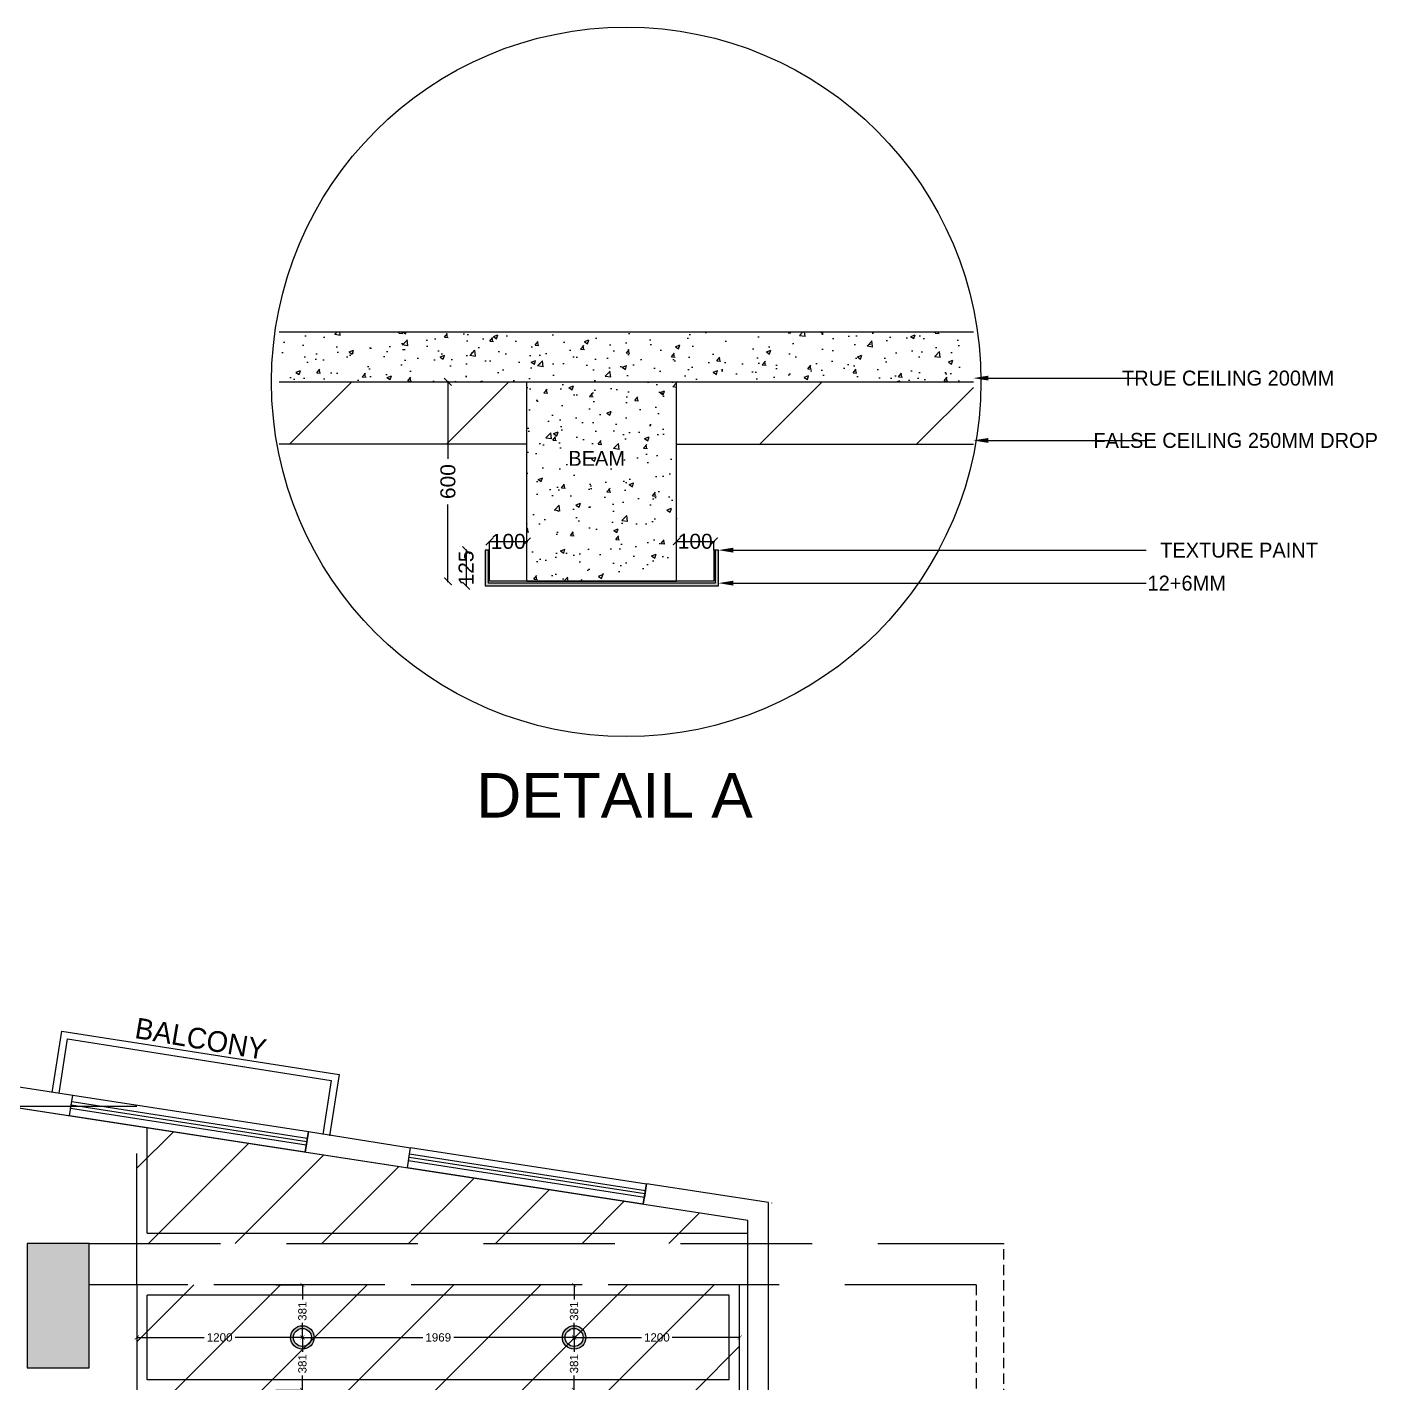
# Model space of a CAD drawing. Header units: millimetres. Extents: x 1464389 to 1998638, y -29162 to 256806.
# Drawn here: x 1724125 to 1733908, y 211947 to 221773 of the extents above; entities that cross this region are included whole.
import ezdxf
from ezdxf import colors
from ezdxf.entities.mleader import LeaderData, LeaderLine
from ezdxf.math import Vec2, Vec3

# ---------------------------------------------------------------- set-up
doc = ezdxf.new("R2010")
doc.units = ezdxf.units.MM
doc.header["$LTSCALE"] = 15
doc.header["$PDMODE"] = 35
doc.linetypes.add('DASHED2', pattern=[0.375, 0.25, -0.125])
doc.linetypes.add('HIDDEN', pattern=[9.525, 6.35, -3.175])
doc.layers.get('0').update_dxf_attribs({"lineweight": 5})
for name, color, linetype in [('A-TEXT', 4, 'Continuous'), ('A-WNDW', 4, 'Continuous'), ('COLUMN', 14, 'Continuous'), ('GFC Walls', 14, 'Continuous'), ('Layer 1', 7, 'Continuous'), ('S-beamline-7', 8, 'HIDDEN'), ('S-col-3', 3, 'Continuous'), ('S-rcshd-252', 252, 'Continuous'), ('Text', 250, 'Continuous')]:
    doc.layers.add(name, color=color, linetype=linetype)
doc.layers.add('dimension', color=1, linetype='Continuous', lineweight=25)
doc.layers.add('Hatch', color=252, linetype='Continuous', lineweight=15)
doc.layers.add('TEXTS', color=7, linetype='Continuous', true_color=0x636466)
doc.styles.add('ARIAL', font='arial.ttf')
doc.dimstyles.new('SC-25', dxfattribs={"dimtxt": 60, "dimasz": 30, "dimexe": 0, "dimexo": 0, "dimgap": 25, "dimtad": 0, "dimdec": 0, "dimzin": 0, "dimdsep": 46, "dimtxsty": 'ARIAL', "dimblk": 'ARCHTICK', "dimcen": 0.09, "dimdle": 3, "dimclrd": 251, "dimclre": 251, "dimclrt": 1, "dimadec": 0, "dimazin": 0, "dimtfac": 1, "dimtdec": 0, "dimtofl": 0, "dimtmove": 0, "dimatfit": 2, "dimfxl": 100, "dimtolj": 1, "dimtzin": 0, "dimarcsym": 0})
pattern_1 = [(45, (882263.97, 177990.95), (-314.30896, 314.30896), [])]
pattern_2 = [(50, (8320.16, -4834.15), (182.18467, -15.939086), [19.05, -209.55]), (355, (8320.16, -4834.15), (-35.24342, 191.056845), [15.24, -167.640584]), (100.451445, (8335.34, -4835.48), (146.941247, 175.117752), [16.19001, -178.090245]), (46.1842, (8320.16, -4783.35), (271.07904, -42.04233), [28.575, -314.325]), (96.635558, (8342.75, -4786.85), (237.404134, 247.426125), [24.28502, -267.13561]), (351.18415, (8320.16, -4783.35), (237.40413, 247.426125), [22.85997, -251.45973]), (21, (8345.56, -4796.05), (151.614391, -102.265198), [19.05, -209.55]), (326, (8345.56, -4796.05), (61.80203, 184.187966), [15.24, -167.64]), (71.451445, (8358.19, -4804.57), (213.41642, 81.92277), [16.19001, -178.089938]), (37.5, (8320.156, -4834.15), (3.0886033, 84.555039), [0, -165.608, 0, -170.18, 0, -168.275]), (7.5, (8320.16, -4834.15), (66.8196625, 100.180575), [0, -97.028, 0, -161.798, 0, -64.135]), (327.5, (8263.514, -4834.15), (135.590595, -5.728744), [0, -63.5, 0, -198.12, 0, -262.89]), (317.5, (8238.11, -4834.15), (148.129181, 25.426491), [0, -82.55, 0, -131.572, 0, -186.69])]

# ---------------------------------------------------------------- blocks, each defined once
blk = doc.blocks.new('C')
at = {"layer": 'S-rcshd-252'}
h = blk.add_hatch(color=1, dxfattribs=at)
h.dxf.hatch_style = 1
h.paths.add_polyline_path([(2188410.8, 910773.9), (2187960.8, 910773.9), (2187960.8, 909873.9), (2188260.8, 909873.9), (2188410.8, 909873.9)])
h.paths.add_polyline_path([(2188410.8, 899640.6), (2188260.8, 899640.6), (2187960.8, 899640.6), (2187960.8, 898740.6), (2188410.8, 898740.6)])
h.paths.add_polyline_path([(2188710.8, 896750.2), (2187960.8, 896750.2), (2187960.8, 896550.3), (2188710.8, 896550.3)])
h.paths.add_polyline_path([(2193256.1, 899640.7), (2192781.1, 899640.7), (2192781.1, 898685.7), (2193256.1, 898685.7)])
h.paths.add_polyline_path([(2193196.1, 896750.3), (2193134.9, 896750.3), (2193134.9, 896550.3), (2193196.1, 896550.3)])
h.paths.add_polyline_path([(2193346.1, 896613.9), (2193196.1, 896613.9), (2193196.1, 896550.3), (2193346.1, 896550.3)])
h.paths.add_polyline_path([(2193736.1, 896750.3), (2193196.1, 896750.3), (2193196.1, 896613.9), (2193736.1, 896613.9)])
h.paths.add_polyline_path([(2193886.1, 896613.9), (2193736.1, 896613.9), (2193346.1, 896613.9), (2193346.1, 896550.3), (2193886.1, 896550.3)])
h.paths.add_polyline_path([(2193886.1, 896750.3), (2193736.1, 896750.3), (2193736.1, 896613.9), (2193886.1, 896613.9)])
h.paths.add_polyline_path([(2198475.1, 899035.7), (2198000.1, 899035.7), (2198000.1, 898722.4), (2198475.1, 898720.3)])
h.paths.add_polyline_path([(2198475.1, 899650.7), (2198000.1, 899650.7), (2198000.1, 899035.7), (2198475.1, 899035.7)])
h.paths.add_polyline_path([(2203030.1, 897189.7), (2202880.1, 897189.7), (2202880.1, 896750.3), (2203030.1, 896750.3)])
h.paths.add_polyline_path([(2203145.1, 897189.7), (2203030.1, 897189.7), (2203030.1, 896750.3), (2203145.1, 896750.3)])
h.paths.add_polyline_path([(2203145.1, 896750.3), (2203030.1, 896750.3), (2203030.1, 896550.3), (2203145.1, 896550.3)])
h.paths.add_polyline_path([(2203030.1, 896750.3), (2202880.1, 896750.3), (2202880.1, 896550.3), (2203030.1, 896550.3)])
h.paths.add_polyline_path([(2203030.1, 896550.3), (2202880.1, 896550.3), (2202880.1, 896519.7), (2203030.1, 896519.7)])
h.paths.add_polyline_path([(2203145.1, 896550.3), (2203030.1, 896550.3), (2203030.1, 896519.7), (2203145.1, 896519.7)])
h.paths.add_polyline_path([(2208039.1, 896750.3), (2207774.1, 896750.3), (2207774.1, 896550.3), (2208039.1, 896550.3)])
h.paths.add_polyline_path([(2208039.1, 897189.7), (2207774.1, 897189.7), (2207774.1, 896750.3), (2208039.1, 896750.3)])
h.paths.add_polyline_path([(2208039.1, 896550.3), (2207774.1, 896550.3), (2207774.1, 896519.7), (2208039.1, 896519.7)])
h.paths.add_polyline_path([(2208039.1, 901490.7), (2207774.1, 901490.7), (2207774.1, 900690.7), (2208039.1, 900690.7)])
h.paths.add_polyline_path([(2208039.1, 905637.7), (2207694.1, 905637.7), (2207694.1, 904837.7), (2208039.1, 904837.7)])
h.paths.add_polyline_path([(2208039.1, 909711.8), (2207694.1, 909711.7), (2207694.1, 908911.8), (2208039.1, 908911.8)])
h.paths.add_polyline_path([(2203059.9, 910773.9), (2202609.9, 910773.9), (2202609.9, 909873.9), (2203059.9, 909873.9)])
h.paths.add_polyline_path([(2198475.1, 910773.9), (2198025.1, 910773.9), (2198025.1, 909873.9), (2198475.1, 909873.9)])
h.paths.add_polyline_path([(2193259.9, 910773.9), (2192809.9, 910773.9), (2192809.9, 909873.9), (2193259.9, 909873.9)])
at = {"layer": 'S-col-3', "color": 1, "lineweight": -3, "ltscale": 0.15}
blk.add_lwpolyline([(2202609.9, 909873.9), (2203059.9, 909873.9), (2203059.9, 910773.9), (2202609.9, 910773.9)], close=True, dxfattribs=at)
blk = doc.blocks.new('3rd floor beam')
at = {"layer": 'GFC Walls', "color": 252, "linetype": 'DASHED2', "ltscale": 20, "true_color": 0x939598}
for points in [[(2205673.3, 735816.4), (2205673.3, 750220.6)], [(2205473.3, 749920.6), (2205473.3, 736197)]]:
    blk.add_lwpolyline(points, dxfattribs=at)
at = {"layer": 'S-beamline-7', "color": 9, "ltscale": 10, "true_color": 0xc7c8ca}
for points in [[(2199389.3, 749920.9), (2199389.3, 751213.5), (2198517.3, 751213.5)], [(2199044.2, 749920.6), (2199044.2, 750220.6), (2205673.3, 750220.6)], [(2205473.3, 749920.6), (2199044.2, 749920.6)], [(2203758.3, 749158.5), (2203758.3, 749920.9), (2199389.3, 749920.9), (2199389.3, 744843.4), (2203678.3, 744843.4)]]:
    blk.add_lwpolyline(points, dxfattribs=at)
blk = doc.blocks.new('outer wall')
blk.add_line((895977.6, -145691.9), (896000.9, -145543.7))
at = {"layer": 'A-WNDW', "ltscale": 0.5}
for p, q in [((891818.9, -145051.2), (891842.2, -144903)), ((894268, -145428.5), (894291.3, -145280.3))]:
    blk.add_line(p, q, dxfattribs=at)
for points in [[(891818.9, -145051.2), (891842.2, -144903), (893550, -145166.1), (893526.7, -145314.3)], [(893534.8, -145263.8), (891827.3, -144997.9), (891834.9, -144948.5), (893542.4, -145214.4)], [(894268, -145428.5), (894291.3, -145280.3), (896000.9, -145543.7), (895977.6, -145691.9)], [(895985.5, -145642.5), (894276.1, -145377.4), (894283.7, -145328), (895993.1, -145593.1)]]:
    blk.add_lwpolyline(points, close=True, dxfattribs=at)
for points in [[(893538.6, -145239.1), (891831.1, -144973.2)], [(895989.3, -145617.8), (894279.6, -145354.4)]]:
    blk.add_lwpolyline(points, dxfattribs=at)
at = {"layer": 'GFC Walls'}
for p, q in [((891096.3, -144785.8), (891842.2, -144903)), ((892232.5, -145113.3), (892978.7, -145228.1)), ((893550, -145166.1), (894290.9, -145282.6)), ((894681.6, -145490.5), (895427.8, -145605.4)), ((896885.9, -145680), (896000.9, -145543.7)), ((896885.9, -147041.8), (896885.9, -145680)), ((896735.9, -147041.8), (896735.9, -145808.7))]:
    blk.add_line(p, q, dxfattribs=at)
blk.add_lwpolyline([(876355, -142669), (896735.9, -145808.7)], dxfattribs=at)
at = {"layer": 'Layer 1'}
blk.add_line((893526.7, -145314.3), (893550, -145166.1), dxfattribs=at)
for points in [[(891693.9, -144882.1), (891763.6, -144437.6), (893773.3, -144752.8), (893703.6, -145197.3)], [(891743.7, -144887.6), (891805.3, -144494.7), (893716.2, -144794.4), (893654.5, -145187.9)]]:
    blk.add_lwpolyline(points, dxfattribs=at)
blk = doc.blocks.new('Hanging light')
h = blk.add_hatch(color=30)
h.dxf.hatch_style = 1
h.set_gradient(color1=(242, 103, 34), color2=(255, 255, 0), name='CYLINDER')
h.paths.add_polyline_path([(163326.4, 34665.3, 1), (163155.9, 34665.3, 1)])
h.paths.add_polyline_path([(163175.9, 34665.3, -1), (163306.4, 34665.3, -1)], flags=16)
at = {"color": 3}
for radius in [85.2, 65.2]:
    blk.add_circle((163241.2, 34665.3), radius, dxfattribs=at)
blk = doc.blocks.new('_ArchTick')
at = {"color": 0, "linetype": 'ByBlock', "const_width": 0.15}
blk.add_lwpolyline([(-0.5, -0.5), (0.5, 0.5)], dxfattribs=at)
blk = doc.blocks.new('*D764')
at = {"layer": 'Defpoints', "color": 0, "ltscale": 0.25, "transparency": 16777216}
for p in [(916237.1, 36135.7), (916237.1, 35335.7), (916237.1, 35335.7)]:
    blk.add_point(p, dxfattribs=at)
at = {"layer": 'dimension', "color": 251, "lineweight": -2, "ltscale": 0.25, "transparency": 16777216}
for p, q in [((916237.1, 36138.7), (916237.1, 35827.1)), ((916237.1, 36135.7), (916237.1, 36135.7)), ((916237.1, 35332.7), (916237.1, 35644.4)), ((916237.1, 35335.7), (916237.1, 35335.7))]:
    blk.add_line(p, q, dxfattribs=at)
at = {"layer": 'dimension', "color": 251, "lineweight": -2, "ltscale": 0.25, "transparency": 16777216, "xscale": 30, "yscale": 30, "zscale": 30}
for p, rotation in [((916237.1, 36135.7), 90), ((916237.1, 35335.7), 270)]:
    blk.add_blockref('_ArchTick', p, dxfattribs=dict(at, rotation=rotation))
at = {"layer": 'dimension', "color": 1, "ltscale": 0.25, "transparency": 16777216, "insert": (916237.1, 35735.7), "char_height": 60, "attachment_point": 5, "rotation": 90, "style": 'ARIAL'}
blk.add_mtext('\\A1;600', dxfattribs=at)
blk = doc.blocks.new('*D765')
at = {"layer": 'Defpoints', "color": 0, "ltscale": 0.25, "transparency": 16777216}
for p in [(916403.9, 35460.7), (916553.9, 35495.5), (916553.9, 35460.7)]:
    blk.add_point(p, dxfattribs=at)
at = {"layer": 'dimension', "color": 251, "lineweight": -2, "ltscale": 0.25, "transparency": 16777216}
for p, q in [((916400.9, 35495.5), (916556.9, 35495.5)), ((916403.9, 35460.7), (916403.9, 35495.5)), ((916553.9, 35460.7), (916553.9, 35495.5))]:
    blk.add_line(p, q, dxfattribs=at)
at = {"layer": 'dimension', "color": 251, "lineweight": -2, "ltscale": 0.25, "transparency": 16777216, "xscale": 30, "yscale": 30, "zscale": 30, "rotation": 180}
blk.add_blockref('_ArchTick', (916403.9, 35495.5), dxfattribs=at)
at = {"layer": 'dimension', "color": 251, "lineweight": -2, "ltscale": 0.25, "transparency": 16777216, "xscale": 30, "yscale": 30, "zscale": 30}
blk.add_blockref('_ArchTick', (916553.9, 35495.5), dxfattribs=at)
at = {"layer": 'dimension', "color": 1, "ltscale": 0.25, "transparency": 16777216, "insert": (916478.9, 35495.5), "char_height": 60, "attachment_point": 5, "style": 'ARIAL'}
blk.add_mtext('\\A1;100', dxfattribs=at)
blk = doc.blocks.new('*D766')
at = {"layer": 'Defpoints', "color": 0, "ltscale": 0.25, "transparency": 16777216}
for p in [(917153.9, 35461.1), (917303.9, 35495.9), (917303.9, 35461.1)]:
    blk.add_point(p, dxfattribs=at)
at = {"layer": 'dimension', "color": 251, "lineweight": -2, "ltscale": 0.25, "transparency": 16777216}
for p, q in [((917150.9, 35495.9), (917306.9, 35495.9)), ((917153.9, 35461.1), (917153.9, 35495.9)), ((917303.9, 35461.1), (917303.9, 35495.9))]:
    blk.add_line(p, q, dxfattribs=at)
at = {"layer": 'dimension', "color": 251, "lineweight": -2, "ltscale": 0.25, "transparency": 16777216, "xscale": 30, "yscale": 30, "zscale": 30, "rotation": 180}
blk.add_blockref('_ArchTick', (917153.9, 35495.9), dxfattribs=at)
at = {"layer": 'dimension', "color": 251, "lineweight": -2, "ltscale": 0.25, "transparency": 16777216, "xscale": 30, "yscale": 30, "zscale": 30}
blk.add_blockref('_ArchTick', (917303.9, 35495.9), dxfattribs=at)
at = {"layer": 'dimension', "color": 1, "ltscale": 0.25, "transparency": 16777216, "insert": (917228.9, 35495.9), "char_height": 60, "attachment_point": 5, "style": 'ARIAL'}
blk.add_mtext('\\A1;100', dxfattribs=at)
blk = doc.blocks.new('*D767')
at = {"layer": 'Defpoints', "color": 0, "ltscale": 0.25, "transparency": 16777216}
for p in [(916310, 35460.7), (916310, 35317.7), (916310, 35317.7)]:
    blk.add_point(p, dxfattribs=at)
at = {"layer": 'dimension', "color": 251, "lineweight": -2, "ltscale": 0.25, "transparency": 16777216}
for p, q in [((916310, 35463.7), (916310, 35314.7)), ((916310, 35460.7), (916310, 35460.7)), ((916310, 35317.7), (916310, 35317.7))]:
    blk.add_line(p, q, dxfattribs=at)
at = {"layer": 'dimension', "color": 251, "lineweight": -2, "ltscale": 0.25, "transparency": 16777216, "xscale": 30, "yscale": 30, "zscale": 30}
for p, rotation in [((916310, 35460.7), 90), ((916310, 35317.7), 270)]:
    blk.add_blockref('_ArchTick', p, dxfattribs=dict(at, rotation=rotation))
at = {"layer": 'dimension', "color": 1, "ltscale": 0.25, "transparency": 16777216, "insert": (916310, 35389.2), "char_height": 60, "attachment_point": 5, "rotation": 90, "style": 'ARIAL'}
blk.add_mtext('\\A1;125', dxfattribs=at)
blk = doc.blocks.new('*D952')
at = {"layer": 'Defpoints', "color": 0, "ltscale": 0.25, "transparency": 16777216}
for p in [(1725928.1, 212657.1), (1726120.3, 212657.1), (1726120.3, 212276.1)]:
    blk.add_point(p, dxfattribs=at)
at = {"layer": 'dimension', "color": 251, "lineweight": -2, "ltscale": 0.25, "transparency": 16777216}
for p, q in [((1725928.1, 212657.1), (1726120.3, 212657.1)), ((1726120.3, 212660.1), (1726120.3, 212552.1)), ((1726120.3, 212273.1), (1726120.3, 212381.1)), ((1726120.3, 212276.1), (1726120.3, 212276.1))]:
    blk.add_line(p, q, dxfattribs=at)
at = {"layer": 'dimension', "color": 251, "lineweight": -2, "ltscale": 0.25, "transparency": 16777216, "xscale": 30, "yscale": 30, "zscale": 30}
for p, rotation in [((1726120.3, 212657.1), 90), ((1726120.3, 212276.1), 270)]:
    blk.add_blockref('_ArchTick', p, dxfattribs=dict(at, rotation=rotation))
at = {"layer": 'dimension', "color": 1, "ltscale": 0.25, "transparency": 16777216, "insert": (1726120.3, 212466.6), "char_height": 60, "attachment_point": 5, "rotation": 90, "style": 'ARIAL'}
blk.add_mtext('\\A1;381', dxfattribs=at)
blk = doc.blocks.new('*D953')
at = {"layer": 'Defpoints', "color": 0, "ltscale": 0.25, "transparency": 16777216}
for p in [(1726120.3, 212276.1), (1725928.1, 211895.1), (1726120.3, 211895.1)]:
    blk.add_point(p, dxfattribs=at)
at = {"layer": 'dimension', "color": 251, "lineweight": -2, "ltscale": 0.25, "transparency": 16777216}
for p, q in [((1726120.3, 212279.1), (1726120.3, 212171.1)), ((1726120.3, 212276.1), (1726120.3, 212276.1)), ((1726120.3, 211892.1), (1726120.3, 212000.1)), ((1725928.1, 211895.1), (1726120.3, 211895.1))]:
    blk.add_line(p, q, dxfattribs=at)
at = {"layer": 'dimension', "color": 251, "lineweight": -2, "ltscale": 0.25, "transparency": 16777216, "xscale": 30, "yscale": 30, "zscale": 30}
for p, rotation in [((1726120.3, 212276.1), 90), ((1726120.3, 211895.1), 270)]:
    blk.add_blockref('_ArchTick', p, dxfattribs=dict(at, rotation=rotation))
at = {"layer": 'dimension', "color": 1, "ltscale": 0.25, "transparency": 16777216, "insert": (1726120.3, 212085.6), "char_height": 60, "attachment_point": 5, "rotation": 90, "style": 'ARIAL'}
blk.add_mtext('\\A1;381', dxfattribs=at)
blk = doc.blocks.new('*D954')
at = {"layer": 'Defpoints', "color": 0, "ltscale": 0.25, "transparency": 16777216}
for p in [(1728089.3, 212657.1), (1728089.3, 212657.1), (1728089.3, 212276.1)]:
    blk.add_point(p, dxfattribs=at)
at = {"layer": 'dimension', "color": 251, "lineweight": -2, "ltscale": 0.25, "transparency": 16777216}
for p, q in [((1728089.3, 212660.1), (1728089.3, 212552.1)), ((1728089.3, 212657.1), (1728089.3, 212657.1)), ((1728089.3, 212273.1), (1728089.3, 212381.1)), ((1728089.3, 212276.1), (1728089.3, 212276.1))]:
    blk.add_line(p, q, dxfattribs=at)
at = {"layer": 'dimension', "color": 251, "lineweight": -2, "ltscale": 0.25, "transparency": 16777216, "xscale": 30, "yscale": 30, "zscale": 30}
for p, rotation in [((1728089.3, 212657.1), 90), ((1728089.3, 212276.1), 270)]:
    blk.add_blockref('_ArchTick', p, dxfattribs=dict(at, rotation=rotation))
at = {"layer": 'dimension', "color": 1, "ltscale": 0.25, "transparency": 16777216, "insert": (1728089.3, 212466.6), "char_height": 60, "attachment_point": 5, "rotation": 90, "style": 'ARIAL'}
blk.add_mtext('\\A1;381', dxfattribs=at)
blk = doc.blocks.new('*D955')
at = {"layer": 'Defpoints', "color": 0, "ltscale": 0.25, "transparency": 16777216}
for p in [(1728089.3, 212276.1), (1728089.3, 211895.1), (1728089.3, 211895.1)]:
    blk.add_point(p, dxfattribs=at)
at = {"layer": 'dimension', "color": 251, "lineweight": -2, "ltscale": 0.25, "transparency": 16777216}
for p, q in [((1728089.3, 212279.1), (1728089.3, 212171.1)), ((1728089.3, 212276.1), (1728089.3, 212276.1)), ((1728089.3, 211892.1), (1728089.3, 212000.1)), ((1728089.3, 211895.1), (1728089.3, 211895.1))]:
    blk.add_line(p, q, dxfattribs=at)
at = {"layer": 'dimension', "color": 251, "lineweight": -2, "ltscale": 0.25, "transparency": 16777216, "xscale": 30, "yscale": 30, "zscale": 30}
for p, rotation in [((1728089.3, 212276.1), 90), ((1728089.3, 211895.1), 270)]:
    blk.add_blockref('_ArchTick', p, dxfattribs=dict(at, rotation=rotation))
at = {"layer": 'dimension', "color": 1, "ltscale": 0.25, "transparency": 16777216, "insert": (1728089.3, 212085.6), "char_height": 60, "attachment_point": 5, "rotation": 90, "style": 'ARIAL'}
blk.add_mtext('\\A1;381', dxfattribs=at)
blk = doc.blocks.new('*D956')
at = {"layer": 'Defpoints', "color": 0, "ltscale": 0.25, "transparency": 16777216}
for p in [(1724920.3, 212276.1), (1726120.3, 212276.1), (1726120.3, 212276.1)]:
    blk.add_point(p, dxfattribs=at)
at = {"layer": 'dimension', "color": 251, "lineweight": -2, "ltscale": 0.25, "transparency": 16777216}
for p, q in [((1724917.3, 212276.1), (1725408.7, 212276.1)), ((1724920.3, 212276.1), (1724920.3, 212276.1)), ((1726123.3, 212276.1), (1725632, 212276.1))]:
    blk.add_line(p, q, dxfattribs=at)
at = {"layer": 'dimension', "color": 251, "lineweight": -2, "ltscale": 0.25, "transparency": 16777216, "xscale": 30, "yscale": 30, "zscale": 30, "rotation": 180}
blk.add_blockref('_ArchTick', (1724920.3, 212276.1), dxfattribs=at)
at = {"layer": 'dimension', "color": 251, "lineweight": -2, "ltscale": 0.25, "transparency": 16777216, "xscale": 30, "yscale": 30, "zscale": 30}
blk.add_blockref('_ArchTick', (1726120.3, 212276.1), dxfattribs=at)
at = {"layer": 'dimension', "color": 1, "ltscale": 0.25, "transparency": 16777216, "insert": (1725520.3, 212276.1), "char_height": 60, "attachment_point": 5, "style": 'ARIAL'}
blk.add_mtext('\\A1;1200', dxfattribs=at)
blk = doc.blocks.new('*D957')
at = {"layer": 'Defpoints', "color": 0, "ltscale": 0.25, "transparency": 16777216}
for p in [(1726120.3, 212276.1), (1728089.3, 212276.1), (1728089.3, 212276.1)]:
    blk.add_point(p, dxfattribs=at)
at = {"layer": 'dimension', "color": 251, "lineweight": -2, "ltscale": 0.25, "transparency": 16777216}
for p, q in [((1726117.3, 212276.1), (1726993, 212276.1)), ((1726120.3, 212276.1), (1726120.3, 212276.1)), ((1728092.3, 212276.1), (1727216.7, 212276.1)), ((1728089.3, 212276.1), (1728089.3, 212276.1))]:
    blk.add_line(p, q, dxfattribs=at)
at = {"layer": 'dimension', "color": 251, "lineweight": -2, "ltscale": 0.25, "transparency": 16777216, "xscale": 30, "yscale": 30, "zscale": 30, "rotation": 180}
blk.add_blockref('_ArchTick', (1726120.3, 212276.1), dxfattribs=at)
at = {"layer": 'dimension', "color": 251, "lineweight": -2, "ltscale": 0.25, "transparency": 16777216, "xscale": 30, "yscale": 30, "zscale": 30}
blk.add_blockref('_ArchTick', (1728089.3, 212276.1), dxfattribs=at)
at = {"layer": 'dimension', "color": 1, "ltscale": 0.25, "transparency": 16777216, "insert": (1727104.8, 212276.1), "char_height": 60, "attachment_point": 5, "style": 'ARIAL'}
blk.add_mtext('\\A1;1969', dxfattribs=at)
blk = doc.blocks.new('*D988')
at = {"layer": 'Defpoints', "color": 0, "ltscale": 0.25, "transparency": 16777216}
for p in [(1728089.3, 212276.1), (1729289.3, 212276.2), (1729289.3, 212276.1)]:
    blk.add_point(p, dxfattribs=at)
at = {"layer": 'dimension', "color": 251, "lineweight": -2, "ltscale": 0.25, "transparency": 16777216}
for p, q in [((1728086.3, 212276.1), (1728577.7, 212276.1)), ((1728089.3, 212276.1), (1728089.3, 212276.1)), ((1729292.3, 212276.1), (1728801, 212276.1)), ((1729289.3, 212276.2), (1729289.3, 212276.1))]:
    blk.add_line(p, q, dxfattribs=at)
at = {"layer": 'dimension', "color": 251, "lineweight": -2, "ltscale": 0.25, "transparency": 16777216, "xscale": 30, "yscale": 30, "zscale": 30, "rotation": 180}
blk.add_blockref('_ArchTick', (1728089.3, 212276.1), dxfattribs=at)
at = {"layer": 'dimension', "color": 251, "lineweight": -2, "ltscale": 0.25, "transparency": 16777216, "xscale": 30, "yscale": 30, "zscale": 30}
blk.add_blockref('_ArchTick', (1729289.3, 212276.1), dxfattribs=at)
at = {"layer": 'dimension', "color": 1, "ltscale": 0.25, "transparency": 16777216, "insert": (1728689.3, 212276.1), "char_height": 60, "attachment_point": 5, "style": 'ARIAL'}
blk.add_mtext('\\A1;1200', dxfattribs=at)
blk = doc.blocks.new('SECTION')
at = {"true_color": 0x636466}
h = blk.add_hatch(dxfattribs=at)
h.set_pattern_fill('ANSI31', color=251, scale=140)
h.set_pattern_definition([(45, (8320.16, -4834.15), (-314.30896, 314.30896), [])])
h.paths.add_polyline_path([(916553.9, 36135.7), (915560.1, 36135.7), (915560.1, 35885.7), (916553.9, 35885.7)])
h.paths.add_polyline_path([(918344.3, 36135.7), (917153.9, 36135.7), (917153.9, 35885.7), (918344.3, 35885.7)])
at = {"layer": 'Hatch'}
h = blk.add_hatch(dxfattribs=at)
h.set_pattern_fill('AR-CONC', color=256)
h.set_pattern_definition(pattern_2)
h.paths.add_polyline_path([(918344.3, 36335.7), (915560.1, 36335.7), (915560.1, 36135.7), (918344.3, 36135.7)])
h = blk.add_hatch(dxfattribs=at)
h.set_pattern_fill('AR-CONC', color=256)
h.set_pattern_definition(pattern_2)
h.paths.add_polyline_path([(916553.9, 35335.7), (917153.9, 35335.7), (917153.9, 36135.7), (916553.9, 36135.7)])
at = {"layer": 'Hatch', "ltscale": 0.25, "true_color": 0x636466}
h = blk.add_hatch(dxfattribs=at)
h.set_pattern_fill('ANSI38', color=251)
h.set_pattern_definition([(45, (8320.1562, -4834.1492), (-2.24506403, 2.24506403), []), (135, (8320.1562, -4834.1492), (-6.735192091, 2.24506403), [7.9375, -4.7625])])
h.paths.add_polyline_path([(917309.9, 35329.7), (917153.9, 35329.7), (916553.9, 35329.7), (916397.9, 35329.7), (916397.9, 35460.7), (916385.9, 35460.7), (916385.9, 35317.7), (916553.9, 35317.7), (917153.9, 35317.7), (917321.9, 35317.7), (917321.9, 35460.7), (917309.9, 35460.7)])
at = {"color": 2, "ltscale": 0.25}
for p, q in [((915560.1, 36335.7), (918344.3, 36335.7)), ((915560.1, 36135.7), (918344.3, 36135.7))]:
    blk.add_line(p, q, dxfattribs=at)
at = {"ltscale": 0.25}
for p, q in [((916553.9, 35335.7), (916553.9, 36135.7)), ((917153.9, 35335.7), (917153.9, 36135.7)), ((916553.9, 35335.7), (917153.9, 35335.7))]:
    blk.add_line(p, q, dxfattribs=at)
at = {"color": 3, "ltscale": 0.25}
for p, q in [((916553.9, 35885.7), (915560.1, 35885.7)), ((917153.9, 35885.7), (918344.3, 35885.7))]:
    blk.add_line(p, q, dxfattribs=at)
at = {"ltscale": 0.25}
blk.add_lwpolyline([(917303.9, 35460.7), (917303.9, 35335.7), (917153.9, 35335.7), (916553.9, 35335.7), (916403.9, 35335.7), (916403.9, 35460.7), (916385.9, 35460.7), (916385.9, 35317.7), (916553.9, 35317.7), (917153.9, 35317.7), (917321.9, 35317.7), (917321.9, 35460.7)], close=True, dxfattribs=at)
blk.add_lwpolyline([(916397.9, 35460.7), (916397.9, 35329.7), (916553.9, 35329.7), (917153.9, 35329.7), (917309.9, 35329.7), (917309.9, 35460.7)], dxfattribs=at)
at = {"color": 1, "ltscale": 0.25}
blk.add_circle((916952.2, 36135.7), 1422.7, dxfattribs=at)
at = {"layer": 'Text', "insert": (916719.9, 35858.9), "char_height": 60, "attachment_point": 1}
blk.add_mtext_dynamic_manual_height_columns('BEAM', width=548.566, gutter_width=10.2, heights=[313.4], dxfattribs=at)
at = {"layer": 'dimension', "ltscale": 0.25}
dim = blk.add_linear_dim(base=(916237.1, 35335.7), p1=(916237.1, 36135.7), p2=(916237.1, 35335.7), angle=90, text='600', dimstyle='SC-25', dxfattribs=at)
dim.commit()
dim.dimension.update_dxf_attribs({"geometry": '*D764', "text_midpoint": (916237.1, 35735.7)})
for base, p1, p2, picture, middle in [((916553.9, 35495.5), (916403.9, 35460.7), (916553.9, 35460.7), '*D765', (916478.9, 35495.5)), ((917303.9, 35495.9), (917153.9, 35461.1), (917303.9, 35461.1), '*D766', (917228.9, 35495.9))]:
    dim = blk.add_linear_dim(base=base, p1=p1, p2=p2, text='100', dimstyle='SC-25', dxfattribs=at)
    dim.commit()
    dim.dimension.update_dxf_attribs({"geometry": picture, "text_midpoint": middle, "dimtype": 128})
dim = blk.add_linear_dim(base=(916310, 35317.7), p1=(916310, 35460.7), p2=(916310, 35317.7), angle=90, text='125', dimstyle='SC-25', dxfattribs=at)
dim.commit()
dim.dimension.update_dxf_attribs({"geometry": '*D767', "text_midpoint": (916310, 35389.2), "dimtype": 128})
at = {"layer": 'TEXTS'}
ml = blk.add_multileader_mtext('Standard', dxfattribs=at)
ml.set_content('TRUE CEILING 200MM ', color=256)
ml.set_leader_properties()
ml.build(insert=Vec2(0, 0))
ml.multileader.update_dxf_attribs({"has_dogleg": 0, "text_right_attachment_type": 6, "dogleg_length": 0.36, "arrow_head_size": 60})
ctx = ml.context
ctx.base_point, ctx.char_height, ctx.arrow_head_size, ctx.plane_origin = Vec3(919034.3, 36150.8), 60, 60, Vec3(916742.2, 36145.3)
ctx.right_attachment, ctx.text_align_type = 6, 1
notes = []
notes.append((ctx, [(0, (1, 1, 0), (919034, 36150.8), (1, 0), 0.36, [(0, [(918344.3, 36150.7)], 0, [])])]))
ctx.mtext.insert, ctx.mtext.width, ctx.mtext.alignment, ctx.mtext.flow_direction = Vec3(919366.3, 36180.8), 744.188, 2, 5
ml = blk.add_multileader_mtext('Standard', dxfattribs=at)
ml.set_content('FALSE CEILING 250MM DROP', color=256)
ml.set_leader_properties()
ml.build(insert=Vec2(0, 0))
ml.multileader.update_dxf_attribs({"has_dogleg": 0, "text_right_attachment_type": 6, "dogleg_length": 0.36, "arrow_head_size": 60})
ctx = ml.context
ctx.base_point, ctx.char_height, ctx.arrow_head_size, ctx.plane_origin = Vec3(919034.3, 35900.8), 60, 60, Vec3(916742.2, 35895.3)
ctx.right_attachment, ctx.text_align_type = 6, 1
notes.append((ctx, [(0, (1, 1, 0), (919034, 35900.8), (1, 0), 0.36, [(0, [(918344.3, 35900.7)], 0, [])])]))
ctx.mtext.insert, ctx.mtext.width, ctx.mtext.alignment, ctx.mtext.flow_direction = Vec3(919396.3, 35930.8), 744.188, 2, 5
ml = blk.add_multileader_mtext('Standard', dxfattribs=at)
ml.set_content('TEXTURE PAINT', color=256)
ml.set_leader_properties()
ml.build(insert=Vec2(0, 0))
ml.multileader.update_dxf_attribs({"has_dogleg": 0, "text_right_attachment_type": 6, "dogleg_length": 0.36, "arrow_head_size": 60})
ctx = ml.context
ctx.base_point, ctx.char_height, ctx.arrow_head_size, ctx.plane_origin = Vec3(919038.1, 35460.8), 60, 60, Vec3(915719.8, 35455.3)
ctx.right_attachment, ctx.text_align_type = 6, 1
notes.append((ctx, [(0, (1, 1, 0), (919037.7, 35460.8), (1, 0), 0.36, [(0, [(917321.9, 35460.7)], 0, [])])]))
ctx.mtext.insert, ctx.mtext.width, ctx.mtext.alignment, ctx.mtext.flow_direction = Vec3(919410.1, 35490.8), 744.188, 2, 5
ml = blk.add_multileader_mtext('Standard', dxfattribs=at)
ml.set_content('12+6MM', color=256)
ml.set_leader_properties()
ml.build(insert=Vec2(0, 0))
ml.multileader.update_dxf_attribs({"has_dogleg": 0, "text_right_attachment_type": 6, "dogleg_length": 0.36, "arrow_head_size": 60})
ctx = ml.context
ctx.base_point, ctx.char_height, ctx.arrow_head_size, ctx.plane_origin = Vec3(919038.1, 35328.4), 60, 60, Vec3(915719.8, 35323)
ctx.right_attachment, ctx.text_align_type = 6, 1
notes.append((ctx, [(0, (1, 1, 0), (919037.7, 35328.4), (1, 0), 0.36, [(0, [(917321.9, 35328.4)], 0, [])])]))
ctx.mtext.insert, ctx.mtext.width, ctx.mtext.alignment, ctx.mtext.flow_direction = Vec3(919200.1, 35358.4), 744.188, 2, 5
for ctx, leaders in notes:
    for number, flags, end, landing, length, lines in leaders:
        leader = LeaderData()
        leader.index, (leader.has_last_leader_line, leader.has_dogleg_vector, leader.attachment_direction) = number, flags
        leader.last_leader_point, leader.dogleg_vector, leader.dogleg_length = Vec3(end), Vec3(landing), length
        for number, points, colour, breaks in lines:
            line = LeaderLine()
            line.index, line.vertices, line.color, line.breaks = number, Vec3.list(points), colors.encode_raw_color(colour), breaks
            leader.lines.append(line)
        ctx.leaders.append(leader)

msp = doc.modelspace()

# ---------------------------------------------------------------- hatches: boundary and pattern name
at = {"true_color": 0x636466}
h = msp.add_hatch(dxfattribs=at)
h.set_pattern_fill('ANSI31', color=251, scale=140)
h.set_pattern_definition(pattern_1)
h.paths.add_polyline_path([(1726881.4, 213505.5), (1724920.3, 213807.6), (1724920.3, 212957.1), (1729349.3, 212957.1), (1729349.3, 213125.3), (1728591, 213242.1), (1728591, 213242.1)])
h = msp.add_hatch(dxfattribs=at)
h.set_pattern_fill('ANSI31', color=251, scale=140)
h.set_pattern_definition(pattern_1)
h.paths.add_polyline_path([(1729289.3, 212657.1), (1724920.3, 212657.1), (1724920.3, 211893.2), (1729209.3, 211894.9), (1729209.3, 211895.1), (1729289.3, 211895.1)])

# ---------------------------------------------------------------- linework, layer by layer
at = {"color": 32, "true_color": 0xcd6928}
msp.add_line((1729214.3, 211970.1), (1729214.3, 212582.4), dxfattribs=at)
for points in [[(1724995.3, 213032.1), (1724995.3, 213797.7)], [(1724995.3, 213032.1), (1729349.3, 213032.1)], [(1729214.3, 212582.4), (1724995.3, 212582.4)], [(1724995.3, 211970.1), (1724995.3, 212582.4)], [(1729214.3, 211970.1), (1724995.3, 211970.1)]]:
    msp.add_lwpolyline(points, dxfattribs=at)
at = {"layer": 'COLUMN', "color": 240, "true_color": 0xed1f24}
msp.add_lwpolyline([(1724125.2, 212057.1), (1724575.2, 212057.1), (1724575.2, 212957.1), (1724125.2, 212957.1)], close=True, dxfattribs=at)
at = {"layer": 'Layer 1'}
msp.add_line((1729521.3, 213250.6), (1729521.3, 213252.4), dxfattribs=at)
msp.add_lwpolyline([(1709701, 216152.1), (1729349.3, 213125.3)], dxfattribs=at)

# ---------------------------------------------------------------- block references
at = {"xscale": 1.807006958148946, "yscale": 1.807006958148946, "zscale": 1.807006958148946}
msp.add_blockref('SECTION', (71528.4, 153904.4), dxfattribs=at)
for p in [(1562879.2, 177610.8), (1564848.2, 177610.8)]:
    msp.add_blockref('Hanging light', p)
at = {"layer": 'COLUMN', "color": 240, "true_color": 0xed1f24}
msp.add_blockref('C', (-478484.8, -697816.8), dxfattribs=at)

# ---------------------------------------------------------------- texts
at = {"layer": 'TEXTS', "insert": (1727256.2, 216044.1), "char_height": 322.505, "attachment_point": 7, "style": 'ARIAL'}
msp.add_mtext_dynamic_manual_height_columns('\\pxt5; DETAIL A', width=4006.486, gutter_width=537.5, heights=[225.1], dxfattribs=at)

# ---------------------------------------------------------------- dimensions: what is measured, and where the dimension line sits
at = {"layer": 'dimension', "ltscale": 0.25}
for base, p1, p2, picture, middle in [((1726120.3, 212657.1), (1726120.3, 212276.1), (1725928.1, 212657.1), '*D952', (1726120.3, 212466.6)), ((1728089.3, 212657.1), (1728089.3, 212276.1), (1728089.3, 212657.1), '*D954', (1728089.3, 212466.6)), ((1726120.3, 211895.1), (1726120.3, 212276.1), (1725928.1, 211895.1), '*D953', (1726120.3, 212085.6)), ((1728089.3, 211895.1), (1728089.3, 212276.1), (1728089.3, 211895.1), '*D955', (1728089.3, 212085.6))]:
    dim = msp.add_linear_dim(base=base, p1=p1, p2=p2, angle=90, dimstyle='SC-25', dxfattribs=at)
    dim.commit()
    dim.dimension.update_dxf_attribs({"geometry": picture, "text_midpoint": middle})
for base, p1, p2, picture, middle in [((1726120.3, 212276.1), (1724920.3, 212276.1), (1726120.3, 212276.1), '*D956', (1725520.3, 212276.1)), ((1728089.3, 212276.1), (1726120.3, 212276.1), (1728089.3, 212276.1), '*D957', (1727104.8, 212276.1)), ((1729289.3, 212276.1), (1728089.3, 212276.1), (1729289.3, 212276.2), '*D988', (1728689.3, 212276.1))]:
    dim = msp.add_linear_dim(base=base, p1=p1, p2=p2, dimstyle='SC-25', dxfattribs=at)
    dim.commit()
    dim.dimension.update_dxf_attribs({"geometry": picture, "text_midpoint": middle})

# ---------------------------------------------------------------- next in the draw order: texts
at = {"layer": 'A-TEXT', "insert": (1724923.6, 214595.5), "char_height": 150, "width": 2948.937, "attachment_point": 1, "rotation": 350.34762, "bg_fill": 2}
msp.add_mtext('BALCONY', dxfattribs=at)

# ---------------------------------------------------------------- next in the draw order: block references
msp.add_blockref('outer wall', (832613.4, 358934))
at = {"layer": 'COLUMN', "color": 240, "true_color": 0xed1f24}
msp.add_blockref('3rd floor beam', (-474469, -537263.5), dxfattribs=at)

doc.saveas('drawing.dxf')
